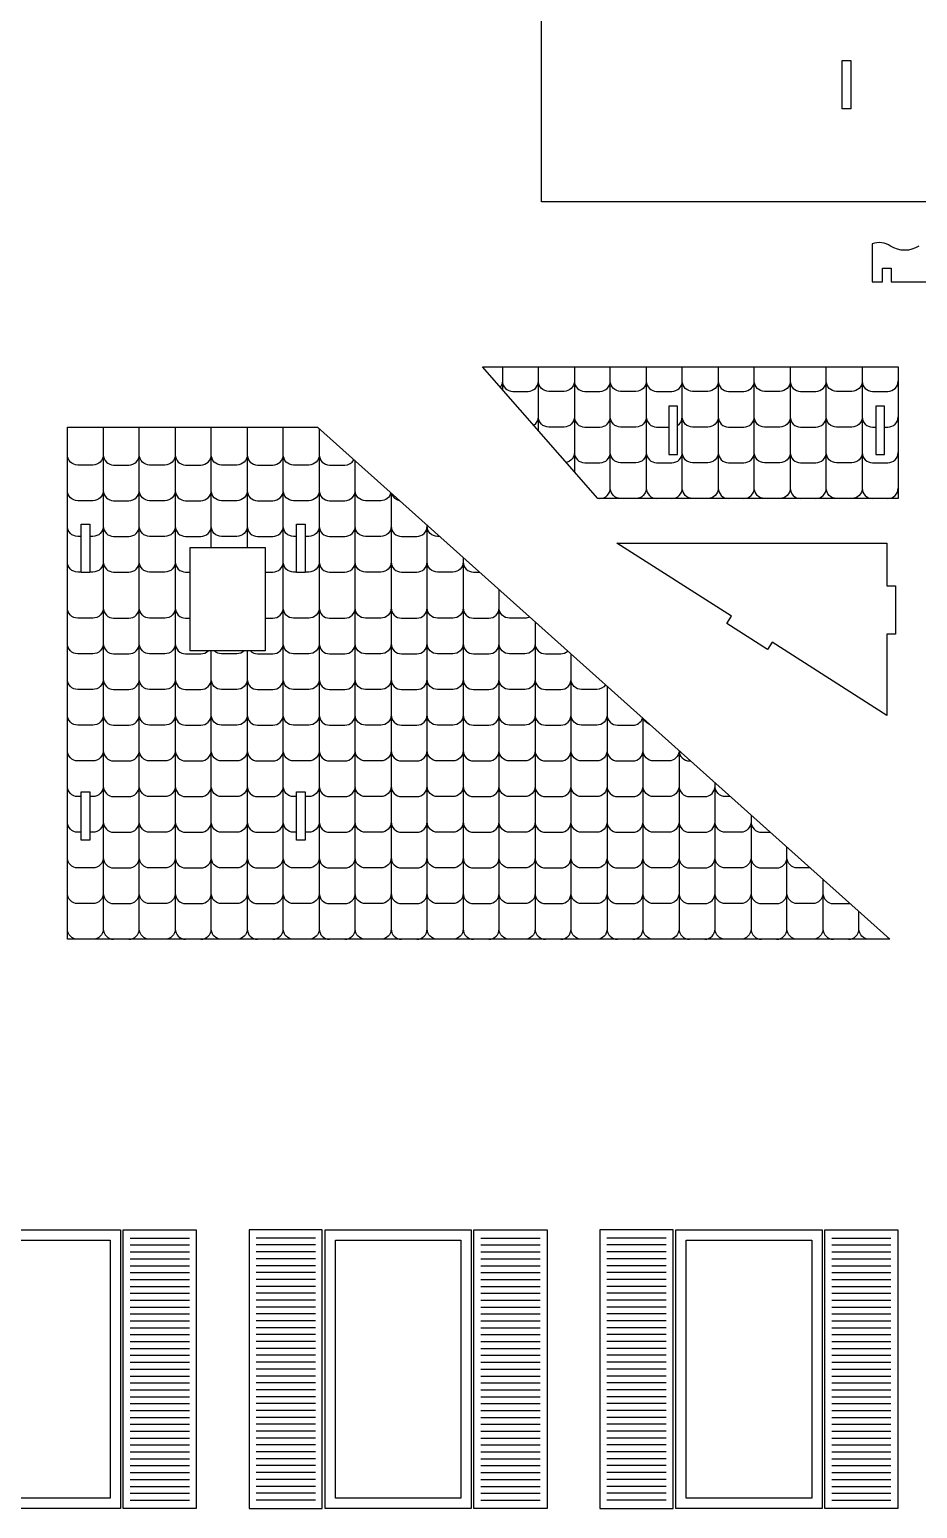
# Model space of a CAD drawing. Extents: x 8164 to 10920, y 152 to 1666.
# Drawn here: x 9528 to 9837, y 169 to 684 of the extents above; entities that cross this region are included whole.
import ezdxf

# ---------------------------------------------------------------- set-up
doc = ezdxf.new("R2010")
doc.units = 0
doc.header["$MEASUREMENT"] = 0
doc.layers.add('LAYER_1', color=18, linetype='CONTINUOUS')

msp = doc.modelspace()

# ---------------------------------------------------------------- linework, layer by layer
at = {"layer": 'LAYER_1'}
for points in [[(10058.68, 624.16), (9705.92, 624.16), (9705.92, 711.23), (10058.68, 711.23)], [(9810.6, 673.36), (9813.6, 673.36), (9813.6, 656.56), (9810.6, 656.56)], [(9725.52, 520.97), (9685.39, 566.81), (9830.06, 566.81), (9830.06, 520.97)], [(9753.26, 553.04), (9750.26, 553.04), (9750.26, 536.24), (9753.26, 536.24)], [(9825.26, 553.04), (9822.26, 553.04), (9822.26, 536.24), (9825.26, 536.24)], [(9540.89, 367.54), (9540.89, 545.73), (9627.96, 545.73), (9827.1, 367.54)], [(9545.69, 495.2), (9545.69, 512), (9548.69, 512), (9548.69, 495.2)], [(9620.69, 495.2), (9620.69, 512), (9623.69, 512), (9623.69, 495.2)], [(9829.15, 473.72), (9826.15, 473.72), (9826.15, 445.48), (9786.23, 470.94), (9784.62, 468.42), (9770.45, 477.45), (9772.07, 479.98), (9732.15, 505.44), (9826.15, 505.44), (9826.15, 490.52), (9829.15, 490.52)], [(9583.69, 503.88), (9609.69, 503.88), (9609.69, 467.93), (9583.69, 467.93)], [(9545.69, 418.84), (9548.69, 418.84), (9548.69, 402.04), (9545.69, 402.04)], [(9620.69, 418.84), (9623.69, 418.84), (9623.69, 402.04), (9620.69, 402.04)], [(9559.35, 266.44), (9559.35, 169.48), (9508.47, 169.48), (9508.47, 266.44)], [(9512.07, 262.84), (9555.75, 262.84), (9555.75, 173.08), (9512.07, 173.08)], [(9560.31, 266.44), (9585.75, 266.44), (9585.75, 169.48), (9560.31, 169.48)], [(9629.61, 266.44), (9604.17, 266.44), (9604.17, 169.48), (9629.61, 169.48)], [(9681.45, 266.44), (9681.45, 169.48), (9630.57, 169.48), (9630.57, 266.44)], [(9634.17, 262.84), (9677.85, 262.84), (9677.85, 173.08), (9634.17, 173.08)], [(9682.41, 266.44), (9707.85, 266.44), (9707.85, 169.48), (9682.41, 169.48)], [(9751.71, 266.44), (9726.27, 266.44), (9726.27, 169.48), (9751.71, 169.48)], [(9803.55, 266.44), (9803.55, 169.48), (9752.67, 169.48), (9752.67, 266.44)], [(9756.27, 262.84), (9799.95, 262.84), (9799.95, 173.08), (9756.27, 173.08)], [(9804.51, 266.44), (9829.95, 266.44), (9829.95, 169.48), (9804.51, 169.48)]]:
    msp.add_lwpolyline(points, close=True, dxfattribs=at)
for points in [[(9837.23, 608.82, -0.300981), (9827.43, 608.82, 0.236244), (9821.04, 609.6), (9821.04, 596.31), (9824.64, 596.31), (9824.64, 601.11), (9827.64, 601.11), (9827.64, 596.31), (9896.64, 596.31)], [(9726.27, 520.97, 0.414214), (9729.87, 524.57), (9729.87, 566.81)], [(9742.4, 566.81), (9742.4, 524.57, 0.414214), (9746, 520.97)], [(9758.52, 520.97, -0.414214), (9754.92, 524.57), (9754.92, 566.81)], [(9767.44, 566.81), (9767.44, 524.57, 0.414214), (9771.04, 520.97)], [(9783.57, 520.97, -0.414214), (9779.97, 524.57), (9779.97, 566.81)], [(9792.49, 566.81), (9792.49, 524.57, -0.414214), (9788.89, 520.97)], [(9801.42, 520.97, 0.414214), (9805.02, 524.57), (9805.02, 566.81)], [(9817.54, 566.81), (9817.54, 524.57, -0.414214), (9813.94, 520.97)], [(9692.3, 561.83, -0.159509), (9691.6, 559.7)], [(9692.3, 561.83, 0.414214), (9695.9, 558.23), (9701.23, 558.23, 0.414214), (9704.83, 561.83)], [(9717.35, 561.83, -0.414214), (9713.75, 558.23), (9708.43, 558.23, -0.414214), (9704.83, 561.83)], [(9717.35, 561.83, 0.414214), (9720.95, 558.23), (9726.27, 558.23, 0.414214), (9729.87, 561.83)], [(9742.4, 561.83, -0.414214), (9738.8, 558.23), (9733.47, 558.23, -0.414214), (9729.87, 561.83)], [(9742.4, 561.83, 0.414214), (9746, 558.23), (9751.32, 558.23, 0.414214), (9754.92, 561.83)], [(9767.44, 561.83, -0.414214), (9763.84, 558.23), (9758.52, 558.23, -0.414214), (9754.92, 561.83)], [(9767.44, 561.83, 0.414214), (9771.04, 558.23), (9776.37, 558.23, 0.414214), (9779.97, 561.83)], [(9792.49, 561.83, -0.414214), (9788.89, 558.23), (9783.57, 558.23, -0.414214), (9779.97, 561.83)], [(9792.49, 561.83, 0.414214), (9796.09, 558.23), (9801.42, 558.23, 0.414214), (9805.02, 561.83)], [(9817.54, 561.83, -0.414214), (9813.94, 558.23), (9808.62, 558.23, -0.414214), (9805.02, 561.83)], [(9817.54, 561.83, 0.414214), (9821.14, 558.23), (9826.46, 558.23, 0.414214), (9830.06, 561.83)], [(9553.41, 545.73), (9553.41, 371.14, 0.414214), (9557.01, 367.54)], [(9569.54, 367.54, -0.414214), (9565.94, 371.14), (9565.94, 545.73)], [(9578.46, 545.73), (9578.46, 371.14, 0.414214), (9582.06, 367.54)], [(9619.63, 367.54, -0.414214), (9616.03, 371.14), (9616.03, 545.73)], [(9703.23, 546.42, 0.249891), (9704.83, 549.41)], [(9717.35, 549.41, -0.414214), (9713.75, 545.81), (9708.43, 545.81, -0.414214), (9704.83, 549.41)], [(9717.35, 549.41, 0.414214), (9720.95, 545.81), (9726.27, 545.81, 0.414214), (9729.87, 549.41)], [(9742.4, 549.41, -0.414214), (9738.8, 545.81), (9733.47, 545.81, -0.414214), (9729.87, 549.41)], [(9742.4, 549.41, 0.414214), (9746, 545.81), (9750.26, 545.81)], [(9753.26, 546.38, 0.255564), (9754.92, 549.41)], [(9767.44, 549.41, -0.414214), (9763.84, 545.81), (9758.52, 545.81, -0.414214), (9754.92, 549.41)], [(9767.44, 549.41, 0.414214), (9771.04, 545.81), (9776.37, 545.81, 0.414214), (9779.97, 549.41)], [(9792.49, 549.41, -0.414214), (9788.89, 545.81), (9783.57, 545.81, -0.414214), (9779.97, 549.41)], [(9792.49, 549.41, 0.414214), (9796.09, 545.81), (9801.42, 545.81, 0.414214), (9805.02, 549.41)], [(9817.54, 549.41, -0.414214), (9813.94, 545.81), (9808.62, 545.81, -0.414214), (9805.02, 549.41)], [(9817.54, 549.41, 0.414214), (9821.14, 545.81), (9822.26, 545.81)], [(9825.26, 545.81), (9826.46, 545.81, 0.414214), (9830.06, 549.41)], [(9628.56, 545.19), (9628.56, 371.14, 0.414214), (9632.16, 367.54)], [(9553.41, 536.2, -0.414214), (9549.81, 532.6), (9544.49, 532.6, -0.414214), (9540.89, 536.2)], [(9553.41, 536.2, 0.414214), (9557.01, 532.6), (9562.34, 532.6, 0.414214), (9565.94, 536.2)], [(9578.46, 536.2, -0.414214), (9574.86, 532.6), (9569.54, 532.6, -0.414214), (9565.94, 536.2)], [(9578.46, 536.2, 0.414214), (9582.06, 532.6), (9587.38, 532.6, 0.414214), (9590.98, 536.2)], [(9603.51, 536.2, -0.414214), (9599.91, 532.6), (9594.58, 532.6, -0.414214), (9590.98, 536.2)], [(9603.51, 536.2, 0.414214), (9607.11, 532.6), (9612.43, 532.6, 0.414214), (9616.03, 536.2)], [(9628.56, 536.2, -0.414214), (9624.96, 532.6), (9619.63, 532.6, -0.414214), (9616.03, 536.2)], [(9628.56, 536.2, 0.414214), (9632.16, 532.6), (9637.48, 532.6, 0.26914), (9640.61, 534.41)], [(9717.35, 536.99, -0.349089), (9714.56, 533.49)], [(9717.35, 536.99, 0.414214), (9720.95, 533.39), (9726.27, 533.39, 0.414214), (9729.87, 536.99)], [(9742.4, 536.99, -0.414214), (9738.8, 533.39), (9733.47, 533.39, -0.414214), (9729.87, 536.99)], [(9742.4, 536.99, 0.414214), (9746, 533.39), (9751.32, 533.39, 0.414214), (9754.92, 536.99)], [(9767.44, 536.99, -0.414214), (9763.84, 533.39), (9758.52, 533.39, -0.414214), (9754.92, 536.99)], [(9767.44, 536.99, 0.414214), (9771.04, 533.39), (9776.37, 533.39, 0.414214), (9779.97, 536.99)], [(9792.49, 536.99, -0.414214), (9788.89, 533.39), (9783.57, 533.39, -0.414214), (9779.97, 536.99)], [(9792.49, 536.99, 0.414214), (9796.09, 533.39), (9801.42, 533.39, 0.414214), (9805.02, 536.99)], [(9817.54, 536.99, -0.414214), (9813.94, 533.39), (9808.62, 533.39, -0.414214), (9805.02, 536.99)], [(9817.54, 536.99, 0.414214), (9821.14, 533.39), (9826.46, 533.39, 0.414214), (9830.06, 536.99)], [(9637.48, 367.54, 0.414214), (9641.08, 371.14), (9641.08, 533.98)], [(9553.41, 523.78, -0.414214), (9549.81, 520.18), (9544.49, 520.18, -0.414214), (9540.89, 523.78)], [(9553.41, 523.78, 0.414214), (9557.01, 520.18), (9562.34, 520.18, 0.414214), (9565.94, 523.78)], [(9578.46, 523.78, -0.414214), (9574.86, 520.18), (9569.54, 520.18, -0.414214), (9565.94, 523.78)], [(9578.46, 523.78, 0.414214), (9582.06, 520.18), (9587.38, 520.18, 0.414214), (9590.98, 523.78)], [(9603.51, 523.78, -0.414214), (9599.91, 520.18), (9594.58, 520.18, -0.414214), (9590.98, 523.78)], [(9603.51, 523.78, 0.414214), (9607.11, 520.18), (9612.43, 520.18, 0.414214), (9616.03, 523.78)], [(9628.56, 523.78, -0.414214), (9624.96, 520.18), (9619.63, 520.18, -0.414214), (9616.03, 523.78)], [(9628.56, 523.78, 0.414214), (9632.16, 520.18), (9637.48, 520.18, 0.414214), (9641.08, 523.78)], [(9653.49, 522.88, -0.342363), (9650, 520.18), (9644.68, 520.18, -0.414214), (9641.08, 523.78)], [(9653.6, 522.78), (9653.6, 371.14, 0.414214), (9657.2, 367.54)], [(9653.8, 522.6, 0.260244), (9656.42, 520.26)], [(9733.47, 520.97, -0.414214), (9729.87, 524.57)], [(9742.4, 524.57, -0.414214), (9738.8, 520.97)], [(9751.32, 520.97, 0.414214), (9754.92, 524.57)], [(9767.44, 524.57, -0.414214), (9763.84, 520.97)], [(9776.37, 520.97, 0.414214), (9779.97, 524.57)], [(9792.49, 524.57, 0.414214), (9796.09, 520.97)], [(9808.62, 520.97, -0.414214), (9805.02, 524.57)], [(9817.54, 524.57, 0.414214), (9821.14, 520.97)], [(9826.46, 520.97, 0.414214), (9830.06, 524.57)], [(9545.69, 507.76), (9544.49, 507.76, -0.414214), (9540.89, 511.36)], [(9553.41, 511.36, -0.414214), (9549.81, 507.76), (9548.69, 507.76)], [(9553.41, 511.36, 0.414214), (9557.01, 507.76), (9562.34, 507.76, 0.414214), (9565.94, 511.36)], [(9578.46, 511.36, -0.414214), (9574.86, 507.76), (9569.54, 507.76, -0.414214), (9565.94, 511.36)], [(9578.46, 511.36, 0.414214), (9582.06, 507.76), (9587.38, 507.76, 0.414214), (9590.98, 511.36)], [(9603.51, 511.36, -0.414214), (9599.91, 507.76), (9594.58, 507.76, -0.414214), (9590.98, 511.36)], [(9603.51, 511.36, 0.414214), (9607.11, 507.76), (9612.43, 507.76, 0.414214), (9616.03, 511.36)], [(9620.69, 507.76), (9619.63, 507.76, -0.414214), (9616.03, 511.36)], [(9628.56, 511.36, -0.414214), (9624.96, 507.76), (9623.69, 507.76)], [(9628.56, 511.36, 0.414214), (9632.16, 507.76), (9637.48, 507.76, 0.414214), (9641.08, 511.36)], [(9653.6, 511.36, -0.414214), (9650, 507.76), (9644.68, 507.76, -0.414214), (9641.08, 511.36)], [(9653.6, 511.36, 0.414214), (9657.2, 507.76), (9662.53, 507.76, 0.414214), (9666.13, 511.36)], [(9662.53, 367.54, 0.414214), (9666.13, 371.14), (9666.13, 511.57)], [(9670.39, 507.76), (9669.73, 507.76, -0.414214), (9666.13, 511.36)], [(9678.65, 500.37), (9678.65, 371.14, -0.414214), (9675.05, 367.54)], [(9545.69, 495.34), (9544.49, 495.34, -0.414214), (9540.89, 498.94)], [(9553.41, 498.94, -0.414214), (9549.81, 495.34), (9548.69, 495.34)], [(9553.41, 498.94, 0.414214), (9557.01, 495.34), (9562.34, 495.34, 0.414214), (9565.94, 498.94)], [(9578.46, 498.94, -0.414214), (9574.86, 495.34), (9569.54, 495.34, -0.414214), (9565.94, 498.94)], [(9578.46, 498.94, 0.414214), (9582.06, 495.34), (9583.69, 495.34)], [(9609.69, 495.34), (9612.43, 495.34, 0.414214), (9616.03, 498.94)], [(9620.69, 495.34), (9619.63, 495.34, -0.414214), (9616.03, 498.94)], [(9628.56, 498.94, -0.414214), (9624.96, 495.34), (9623.69, 495.34)], [(9628.56, 498.94, 0.414214), (9632.16, 495.34), (9637.48, 495.34, 0.414214), (9641.08, 498.94)], [(9653.6, 498.94, -0.414214), (9650, 495.34), (9644.68, 495.34, -0.414214), (9641.08, 498.94)], [(9653.6, 498.94, 0.414214), (9657.2, 495.34), (9662.53, 495.34, 0.414214), (9666.13, 498.94)], [(9678.65, 498.94, -0.414214), (9675.05, 495.34), (9669.73, 495.34, -0.414214), (9666.13, 498.94)], [(9678.65, 498.94, 0.414214), (9682.25, 495.34), (9684.27, 495.34)], [(9687.57, 367.54, 0.414214), (9691.17, 371.14), (9691.17, 489.16)], [(9553.41, 482.92, -0.414214), (9549.81, 479.32), (9544.49, 479.32, -0.414214), (9540.89, 482.92)], [(9553.41, 482.92, 0.414214), (9557.01, 479.32), (9562.34, 479.32, 0.414214), (9565.94, 482.92)], [(9578.46, 482.92, -0.414214), (9574.86, 479.32), (9569.54, 479.32, -0.414214), (9565.94, 482.92)], [(9578.46, 482.92, 0.414214), (9582.06, 479.32), (9583.69, 479.32)], [(9609.69, 479.32), (9612.43, 479.32, 0.414214), (9616.03, 482.92)], [(9628.56, 482.92, -0.414214), (9624.96, 479.32), (9619.63, 479.32, -0.414214), (9616.03, 482.92)], [(9628.56, 482.92, 0.414214), (9632.16, 479.32), (9637.48, 479.32, 0.414214), (9641.08, 482.92)], [(9653.6, 482.92, -0.414214), (9650, 479.32), (9644.68, 479.32, -0.414214), (9641.08, 482.92)], [(9653.6, 482.92, 0.414214), (9657.2, 479.32), (9662.53, 479.32, 0.414214), (9666.13, 482.92)], [(9678.65, 482.92, -0.414214), (9675.05, 479.32), (9669.73, 479.32, -0.414214), (9666.13, 482.92)], [(9678.65, 482.92, 0.414214), (9682.25, 479.32), (9687.57, 479.32, 0.414214), (9691.17, 482.92)], [(9701.74, 479.71, -0.118653), (9700.1, 479.32), (9694.77, 479.32, -0.414214), (9691.17, 482.92)], [(9703.7, 477.95), (9703.7, 371.14, 0.414214), (9707.3, 367.54)], [(9553.41, 470.5, -0.414214), (9549.81, 466.9), (9544.49, 466.9, -0.414214), (9540.89, 470.5)], [(9553.41, 470.5, 0.414214), (9557.01, 466.9), (9562.34, 466.9, 0.414214), (9565.94, 470.5)], [(9578.46, 470.5, -0.414214), (9574.86, 466.9), (9569.54, 466.9, -0.414214), (9565.94, 470.5)], [(9578.46, 470.5, 0.414214), (9582.06, 466.9), (9587.38, 466.9, 0.197346), (9589.91, 467.93)], [(9604.58, 467.93, 0.197346), (9607.11, 466.9), (9612.43, 466.9, 0.414214), (9616.03, 470.5)], [(9628.56, 470.5, -0.414214), (9624.96, 466.9), (9619.63, 466.9, -0.414214), (9616.03, 470.5)], [(9628.56, 470.5, 0.414214), (9632.16, 466.9), (9637.48, 466.9, 0.414214), (9641.08, 470.5)], [(9653.6, 470.5, -0.414214), (9650, 466.9), (9644.68, 466.9, -0.414214), (9641.08, 470.5)], [(9653.6, 470.5, 0.414214), (9657.2, 466.9), (9662.53, 466.9, 0.414214), (9666.13, 470.5)], [(9678.65, 470.5, -0.414214), (9675.05, 466.9), (9669.73, 466.9, -0.414214), (9666.13, 470.5)], [(9678.65, 470.5, 0.414214), (9682.25, 466.9), (9687.57, 466.9, 0.414214), (9691.17, 470.5)], [(9703.7, 470.5, -0.414214), (9700.1, 466.9), (9694.77, 466.9, -0.414214), (9691.17, 470.5)], [(9703.7, 470.5, 0.414214), (9707.3, 466.9), (9712.62, 466.9, 0.185005), (9715.03, 467.82)], [(9594.58, 367.54, -0.414214), (9590.98, 371.14), (9590.98, 467.93)], [(9602.44, 467.93, -0.197346), (9599.91, 466.9), (9594.58, 466.9, -0.197346), (9592.05, 467.93)], [(9603.51, 467.93), (9603.51, 371.14, 0.414214), (9607.11, 367.54)], [(9719.82, 367.54, -0.414214), (9716.22, 371.14), (9716.22, 466.75)], [(9553.41, 458.08, -0.414214), (9549.81, 454.48), (9544.49, 454.48, -0.414214), (9540.89, 458.08)], [(9553.41, 458.08, 0.414214), (9557.01, 454.48), (9562.34, 454.48, 0.414214), (9565.94, 458.08)], [(9578.46, 458.08, -0.414214), (9574.86, 454.48), (9569.54, 454.48, -0.414214), (9565.94, 458.08)], [(9578.46, 458.08, 0.414214), (9582.06, 454.48), (9587.38, 454.48, 0.414214), (9590.98, 458.08)], [(9603.51, 458.08, -0.414214), (9599.91, 454.48), (9594.58, 454.48, -0.414214), (9590.98, 458.08)], [(9603.51, 458.08, 0.414214), (9607.11, 454.48), (9612.43, 454.48, 0.414214), (9616.03, 458.08)], [(9628.56, 458.08, -0.414214), (9624.96, 454.48), (9619.63, 454.48, -0.414214), (9616.03, 458.08)], [(9628.56, 458.08, 0.414214), (9632.16, 454.48), (9637.48, 454.48, 0.414214), (9641.08, 458.08)], [(9653.6, 458.08, -0.414214), (9650, 454.48), (9644.68, 454.48, -0.414214), (9641.08, 458.08)], [(9653.6, 458.08, 0.414214), (9657.2, 454.48), (9662.53, 454.48, 0.414214), (9666.13, 458.08)], [(9678.65, 458.08, -0.414214), (9675.05, 454.48), (9669.73, 454.48, -0.414214), (9666.13, 458.08)], [(9678.65, 458.08, 0.414214), (9682.25, 454.48), (9687.57, 454.48, 0.414214), (9691.17, 458.08)], [(9703.7, 458.08, -0.414214), (9700.1, 454.48), (9694.77, 454.48, -0.414214), (9691.17, 458.08)], [(9703.7, 458.08, 0.414214), (9707.3, 454.48), (9712.62, 454.48, 0.414214), (9716.22, 458.08)], [(9728.14, 456.08, -0.251013), (9725.15, 454.48), (9719.82, 454.48, -0.414214), (9716.22, 458.08)], [(9728.75, 455.54), (9728.75, 371.14, -0.414214), (9725.15, 367.54)], [(9553.41, 445.66, -0.414214), (9549.81, 442.06), (9544.49, 442.06, -0.414214), (9540.89, 445.66)], [(9553.41, 445.66, 0.414214), (9557.01, 442.06), (9562.34, 442.06, 0.414214), (9565.94, 445.66)], [(9578.46, 445.66, -0.414214), (9574.86, 442.06), (9569.54, 442.06, -0.414214), (9565.94, 445.66)], [(9578.46, 445.66, 0.414214), (9582.06, 442.06), (9587.38, 442.06, 0.414214), (9590.98, 445.66)], [(9603.51, 445.66, -0.414214), (9599.91, 442.06), (9594.58, 442.06, -0.414214), (9590.98, 445.66)], [(9603.51, 445.66, 0.414214), (9607.11, 442.06), (9612.43, 442.06, 0.414214), (9616.03, 445.66)], [(9628.56, 445.66, -0.414214), (9624.96, 442.06), (9619.63, 442.06, -0.414214), (9616.03, 445.66)], [(9628.56, 445.66, 0.414214), (9632.16, 442.06), (9637.48, 442.06, 0.414214), (9641.08, 445.66)], [(9653.6, 445.66, -0.414214), (9650, 442.06), (9644.68, 442.06, -0.414214), (9641.08, 445.66)], [(9653.6, 445.66, 0.414214), (9657.2, 442.06), (9662.53, 442.06, 0.414214), (9666.13, 445.66)], [(9678.65, 445.66, -0.414214), (9675.05, 442.06), (9669.73, 442.06, -0.414214), (9666.13, 445.66)], [(9678.65, 445.66, 0.414214), (9682.25, 442.06), (9687.57, 442.06, 0.414214), (9691.17, 445.66)], [(9703.7, 445.66, -0.414214), (9700.1, 442.06), (9694.77, 442.06, -0.414214), (9691.17, 445.66)], [(9703.7, 445.66, 0.414214), (9707.3, 442.06), (9712.62, 442.06, 0.414214), (9716.22, 445.66)], [(9728.75, 445.66, -0.414214), (9725.15, 442.06), (9719.82, 442.06, -0.414214), (9716.22, 445.66)], [(9728.75, 445.66, 0.414214), (9732.35, 442.06), (9737.67, 442.06, 0.321837), (9741.08, 444.5)], [(9737.67, 367.54, 0.414214), (9741.27, 371.14), (9741.27, 444.34)], [(9743.53, 442.31, -0.175897), (9741.7, 443.95)], [(9553.41, 433.24, -0.414214), (9549.81, 429.64), (9544.49, 429.64, -0.414214), (9540.89, 433.24)], [(9553.41, 433.24, 0.414214), (9557.01, 429.64), (9562.34, 429.64, 0.414214), (9565.94, 433.24)], [(9578.46, 433.24, -0.414214), (9574.86, 429.64), (9569.54, 429.64, -0.414214), (9565.94, 433.24)], [(9578.46, 433.24, 0.414214), (9582.06, 429.64), (9587.38, 429.64, 0.414214), (9590.98, 433.24)], [(9603.51, 433.24, -0.414214), (9599.91, 429.64), (9594.58, 429.64, -0.414214), (9590.98, 433.24)], [(9603.51, 433.24, 0.414214), (9607.11, 429.64), (9612.43, 429.64, 0.414214), (9616.03, 433.24)], [(9628.56, 433.24, -0.414214), (9624.96, 429.64), (9619.63, 429.64, -0.414214), (9616.03, 433.24)], [(9628.56, 433.24, 0.414214), (9632.16, 429.64), (9637.48, 429.64, 0.414214), (9641.08, 433.24)], [(9653.6, 433.24, -0.414214), (9650, 429.64), (9644.68, 429.64, -0.414214), (9641.08, 433.24)], [(9653.6, 433.24, 0.414214), (9657.2, 429.64), (9662.53, 429.64, 0.414214), (9666.13, 433.24)], [(9678.65, 433.24, -0.414214), (9675.05, 429.64), (9669.73, 429.64, -0.414214), (9666.13, 433.24)], [(9678.65, 433.24, 0.414214), (9682.25, 429.64), (9687.57, 429.64, 0.414214), (9691.17, 433.24)], [(9703.7, 433.24, -0.414214), (9700.1, 429.64), (9694.77, 429.64, -0.414214), (9691.17, 433.24)], [(9703.7, 433.24, 0.414214), (9707.3, 429.64), (9712.62, 429.64, 0.414214), (9716.22, 433.24)], [(9728.75, 433.24, -0.414214), (9725.15, 429.64), (9719.82, 429.64, -0.414214), (9716.22, 433.24)], [(9728.75, 433.24, 0.414214), (9732.35, 429.64), (9737.67, 429.64, 0.414214), (9741.27, 433.24)], [(9753.79, 433.13, -0.405747), (9750.19, 429.64), (9744.87, 429.64, -0.414214), (9741.27, 433.24)], [(9753.79, 433.24), (9753.79, 371.14, 0.414214), (9757.39, 367.54)], [(9753.8, 433.13, 0.405523), (9757.39, 429.64), (9757.7, 429.64)], [(9545.69, 417.22), (9544.49, 417.22, -0.414214), (9540.89, 420.82)], [(9553.41, 420.82, -0.414214), (9549.81, 417.22), (9548.69, 417.22)], [(9553.41, 420.82, 0.414214), (9557.01, 417.22), (9562.34, 417.22, 0.414214), (9565.94, 420.82)], [(9578.46, 420.82, -0.414214), (9574.86, 417.22), (9569.54, 417.22, -0.414214), (9565.94, 420.82)], [(9578.46, 420.82, 0.414214), (9582.06, 417.22), (9587.38, 417.22, 0.414214), (9590.98, 420.82)], [(9603.51, 420.82, -0.414214), (9599.91, 417.22), (9594.58, 417.22, -0.414214), (9590.98, 420.82)], [(9603.51, 420.82, 0.414214), (9607.11, 417.22), (9612.43, 417.22, 0.414214), (9616.03, 420.82)], [(9620.69, 417.22), (9619.63, 417.22, -0.414214), (9616.03, 420.82)], [(9628.56, 420.82, -0.414214), (9624.96, 417.22), (9623.69, 417.22)], [(9628.56, 420.82, 0.414214), (9632.16, 417.22), (9637.48, 417.22, 0.414214), (9641.08, 420.82)], [(9653.6, 420.82, -0.414214), (9650, 417.22), (9644.68, 417.22, -0.414214), (9641.08, 420.82)], [(9653.6, 420.82, 0.414214), (9657.2, 417.22), (9662.53, 417.22, 0.414214), (9666.13, 420.82)], [(9678.65, 420.82, -0.414214), (9675.05, 417.22), (9669.73, 417.22, -0.414214), (9666.13, 420.82)], [(9678.65, 420.82, 0.414214), (9682.25, 417.22), (9687.57, 417.22, 0.414214), (9691.17, 420.82)], [(9703.7, 420.82, -0.414214), (9700.1, 417.22), (9694.77, 417.22, -0.414214), (9691.17, 420.82)], [(9703.7, 420.82, 0.414214), (9707.3, 417.22), (9712.62, 417.22, 0.414214), (9716.22, 420.82)], [(9728.75, 420.82, -0.414214), (9725.15, 417.22), (9719.82, 417.22, -0.414214), (9716.22, 420.82)], [(9728.75, 420.82, 0.414214), (9732.35, 417.22), (9737.67, 417.22, 0.414214), (9741.27, 420.82)], [(9753.79, 420.82, -0.414214), (9750.19, 417.22), (9744.87, 417.22, -0.414214), (9741.27, 420.82)], [(9753.79, 420.82, 0.414214), (9757.39, 417.22), (9762.72, 417.22, 0.414214), (9766.32, 420.82)], [(9762.72, 367.54, 0.414214), (9766.32, 371.14), (9766.32, 421.92)], [(9771.58, 417.22), (9769.92, 417.22, -0.414214), (9766.32, 420.82)], [(9545.69, 404.8), (9544.49, 404.8, -0.414214), (9540.89, 408.4)], [(9553.41, 408.4, -0.414214), (9549.81, 404.8), (9548.69, 404.8)], [(9553.41, 408.4, 0.414214), (9557.01, 404.8), (9562.34, 404.8, 0.414214), (9565.94, 408.4)], [(9578.46, 408.4, -0.414214), (9574.86, 404.8), (9569.54, 404.8, -0.414214), (9565.94, 408.4)], [(9578.46, 408.4, 0.414214), (9582.06, 404.8), (9587.38, 404.8, 0.414214), (9590.98, 408.4)], [(9603.51, 408.4, -0.414214), (9599.91, 404.8), (9594.58, 404.8, -0.414214), (9590.98, 408.4)], [(9603.51, 408.4, 0.414214), (9607.11, 404.8), (9612.43, 404.8, 0.414214), (9616.03, 408.4)], [(9620.69, 404.8), (9619.63, 404.8, -0.414214), (9616.03, 408.4)], [(9628.56, 408.4, -0.414214), (9624.96, 404.8), (9623.69, 404.8)], [(9628.56, 408.4, 0.414214), (9632.16, 404.8), (9637.48, 404.8, 0.414214), (9641.08, 408.4)], [(9653.6, 408.4, -0.414214), (9650, 404.8), (9644.68, 404.8, -0.414214), (9641.08, 408.4)], [(9653.6, 408.4, 0.414214), (9657.2, 404.8), (9662.53, 404.8, 0.414214), (9666.13, 408.4)], [(9678.65, 408.4, -0.414214), (9675.05, 404.8), (9669.73, 404.8, -0.414214), (9666.13, 408.4)], [(9678.65, 408.4, 0.414214), (9682.25, 404.8), (9687.57, 404.8, 0.414214), (9691.17, 408.4)], [(9703.7, 408.4, -0.414214), (9700.1, 404.8), (9694.77, 404.8, -0.414214), (9691.17, 408.4)], [(9703.7, 408.4, 0.414214), (9707.3, 404.8), (9712.62, 404.8, 0.414214), (9716.22, 408.4)], [(9728.75, 408.4, -0.414214), (9725.15, 404.8), (9719.82, 404.8, -0.414214), (9716.22, 408.4)], [(9728.75, 408.4, 0.414214), (9732.35, 404.8), (9737.67, 404.8, 0.414214), (9741.27, 408.4)], [(9753.79, 408.4, -0.414214), (9750.19, 404.8), (9744.87, 404.8, -0.414214), (9741.27, 408.4)], [(9753.79, 408.4, 0.414214), (9757.39, 404.8), (9762.72, 404.8, 0.414214), (9766.32, 408.4)], [(9778.84, 408.4, -0.414214), (9775.24, 404.8), (9769.92, 404.8, -0.414214), (9766.32, 408.4)], [(9778.84, 410.72), (9778.84, 371.14, -0.414214), (9775.24, 367.54)], [(9778.84, 408.4, 0.414214), (9782.44, 404.8), (9785.46, 404.8)], [(9787.76, 367.54, 0.414214), (9791.36, 371.14), (9791.36, 399.51)], [(9553.41, 395.98, -0.414214), (9549.81, 392.38), (9544.49, 392.38, -0.414214), (9540.89, 395.98)], [(9553.41, 395.98, 0.414214), (9557.01, 392.38), (9562.34, 392.38, 0.414214), (9565.94, 395.98)], [(9578.46, 395.98, -0.414214), (9574.86, 392.38), (9569.54, 392.38, -0.414214), (9565.94, 395.98)], [(9578.46, 395.98, 0.414214), (9582.06, 392.38), (9587.38, 392.38, 0.414214), (9590.98, 395.98)], [(9603.51, 395.98, -0.414214), (9599.91, 392.38), (9594.58, 392.38, -0.414214), (9590.98, 395.98)], [(9603.51, 395.98, 0.414214), (9607.11, 392.38), (9612.43, 392.38, 0.414214), (9616.03, 395.98)], [(9628.56, 395.98, -0.414214), (9624.96, 392.38), (9619.63, 392.38, -0.414214), (9616.03, 395.98)], [(9628.56, 395.98, 0.414214), (9632.16, 392.38), (9637.48, 392.38, 0.414214), (9641.08, 395.98)], [(9653.6, 395.98, -0.414214), (9650, 392.38), (9644.68, 392.38, -0.414214), (9641.08, 395.98)], [(9653.6, 395.98, 0.414214), (9657.2, 392.38), (9662.53, 392.38, 0.414214), (9666.13, 395.98)], [(9678.65, 395.98, -0.414214), (9675.05, 392.38), (9669.73, 392.38, -0.414214), (9666.13, 395.98)], [(9678.65, 395.98, 0.414214), (9682.25, 392.38), (9687.57, 392.38, 0.414214), (9691.17, 395.98)], [(9703.7, 395.98, -0.414214), (9700.1, 392.38), (9694.77, 392.38, -0.414214), (9691.17, 395.98)], [(9703.7, 395.98, 0.414214), (9707.3, 392.38), (9712.62, 392.38, 0.414214), (9716.22, 395.98)], [(9728.75, 395.98, -0.414214), (9725.15, 392.38), (9719.82, 392.38, -0.414214), (9716.22, 395.98)], [(9728.75, 395.98, 0.414214), (9732.35, 392.38), (9737.67, 392.38, 0.414214), (9741.27, 395.98)], [(9753.79, 395.98, -0.414214), (9750.19, 392.38), (9744.87, 392.38, -0.414214), (9741.27, 395.98)], [(9753.79, 395.98, 0.414214), (9757.39, 392.38), (9762.72, 392.38, 0.414214), (9766.32, 395.98)], [(9778.84, 395.98, -0.414214), (9775.24, 392.38), (9769.92, 392.38, -0.414214), (9766.32, 395.98)], [(9778.84, 395.98, 0.414214), (9782.44, 392.38), (9787.76, 392.38, 0.414214), (9791.36, 395.98)], [(9799.34, 392.38), (9794.96, 392.38, -0.414214), (9791.36, 395.98)], [(9803.89, 388.3), (9803.89, 371.14, 0.414214), (9807.49, 367.54)], [(9553.41, 383.56, -0.414214), (9549.81, 379.96), (9544.49, 379.96, -0.414214), (9540.89, 383.56)], [(9553.41, 383.56, 0.414214), (9557.01, 379.96), (9562.34, 379.96, 0.414214), (9565.94, 383.56)], [(9578.46, 383.56, -0.414214), (9574.86, 379.96), (9569.54, 379.96, -0.414214), (9565.94, 383.56)], [(9578.46, 383.56, 0.414214), (9582.06, 379.96), (9587.38, 379.96, 0.414214), (9590.98, 383.56)], [(9603.51, 383.56, -0.414214), (9599.91, 379.96), (9594.58, 379.96, -0.414214), (9590.98, 383.56)], [(9603.51, 383.56, 0.414214), (9607.11, 379.96), (9612.43, 379.96, 0.414214), (9616.03, 383.56)], [(9628.56, 383.56, -0.414214), (9624.96, 379.96), (9619.63, 379.96, -0.414214), (9616.03, 383.56)], [(9628.56, 383.56, 0.414214), (9632.16, 379.96), (9637.48, 379.96, 0.414214), (9641.08, 383.56)], [(9653.6, 383.56, -0.414214), (9650, 379.96), (9644.68, 379.96, -0.414214), (9641.08, 383.56)], [(9653.6, 383.56, 0.414214), (9657.2, 379.96), (9662.53, 379.96, 0.414214), (9666.13, 383.56)], [(9678.65, 383.56, -0.414214), (9675.05, 379.96), (9669.73, 379.96, -0.414214), (9666.13, 383.56)], [(9678.65, 383.56, 0.414214), (9682.25, 379.96), (9687.57, 379.96, 0.414214), (9691.17, 383.56)], [(9703.7, 383.56, -0.414214), (9700.1, 379.96), (9694.77, 379.96, -0.414214), (9691.17, 383.56)], [(9703.7, 383.56, 0.414214), (9707.3, 379.96), (9712.62, 379.96, 0.414214), (9716.22, 383.56)], [(9728.75, 383.56, -0.414214), (9725.15, 379.96), (9719.82, 379.96, -0.414214), (9716.22, 383.56)], [(9728.75, 383.56, 0.414214), (9732.35, 379.96), (9737.67, 379.96, 0.414214), (9741.27, 383.56)], [(9753.79, 383.56, -0.414214), (9750.19, 379.96), (9744.87, 379.96, -0.414214), (9741.27, 383.56)], [(9753.79, 383.56, 0.414214), (9757.39, 379.96), (9762.72, 379.96, 0.414214), (9766.32, 383.56)], [(9778.84, 383.56, -0.414214), (9775.24, 379.96), (9769.92, 379.96, -0.414214), (9766.32, 383.56)], [(9778.84, 383.56, 0.414214), (9782.44, 379.96), (9787.76, 379.96, 0.414214), (9791.36, 383.56)], [(9803.89, 383.56, -0.414214), (9800.29, 379.96), (9794.96, 379.96, -0.414214), (9791.36, 383.56)], [(9803.89, 383.56, 0.414214), (9807.49, 379.96), (9812.81, 379.96, 0.026777), (9813.2, 379.98)], [(9820.01, 367.54, -0.414214), (9816.41, 371.14), (9816.41, 377.1)], [(9544.49, 367.54, -0.414214), (9540.89, 371.14)], [(9553.41, 371.14, -0.414214), (9549.81, 367.54)], [(9562.34, 367.54, 0.414214), (9565.94, 371.14)], [(9578.46, 371.14, -0.414214), (9574.86, 367.54)], [(9587.38, 367.54, 0.414214), (9590.98, 371.14)], [(9603.51, 371.14, -0.414214), (9599.91, 367.54)], [(9612.43, 367.54, 0.414214), (9616.03, 371.14)], [(9628.56, 371.14, -0.414214), (9624.96, 367.54)], [(9644.68, 367.54, -0.414214), (9641.08, 371.14)], [(9653.6, 371.14, -0.414214), (9650, 367.54)], [(9669.73, 367.54, -0.414214), (9666.13, 371.14)], [(9678.65, 371.14, 0.414214), (9682.25, 367.54)], [(9694.77, 367.54, -0.414214), (9691.17, 371.14)], [(9703.7, 371.14, -0.414214), (9700.1, 367.54)], [(9712.62, 367.54, 0.414214), (9716.22, 371.14)], [(9728.75, 371.14, 0.414214), (9732.35, 367.54)], [(9744.87, 367.54, -0.414214), (9741.27, 371.14)], [(9753.79, 371.14, -0.414214), (9750.19, 367.54)], [(9769.92, 367.54, -0.414214), (9766.32, 371.14)], [(9778.84, 371.14, 0.414214), (9782.44, 367.54)], [(9794.96, 367.54, -0.414214), (9791.36, 371.14)], [(9803.89, 371.14, -0.414214), (9800.29, 367.54)], [(9812.81, 367.54, 0.414214), (9816.41, 371.14)], [(9826.77, 367.83, -0.102653), (9825.34, 367.54)]]:
    msp.add_lwpolyline(points, format="xyb", dxfattribs=at)
for points in [[(9692.3, 566.81), (9692.3, 558.91)], [(9704.83, 544.6), (9704.83, 566.81)], [(9717.35, 566.81), (9717.35, 530.3)], [(9590.98, 503.88), (9590.98, 545.73)], [(9603.51, 545.73), (9603.51, 503.88)], [(9562.71, 263.56), (9583.35, 263.56)], [(9627.21, 263.56), (9606.57, 263.56)], [(9684.81, 263.56), (9705.45, 263.56)], [(9749.31, 263.56), (9728.67, 263.56)], [(9806.91, 263.56), (9827.55, 263.56)], [(9562.71, 261.16), (9583.35, 261.16)], [(9562.71, 258.76), (9583.35, 258.76)], [(9627.21, 261.16), (9606.57, 261.16)], [(9627.21, 258.76), (9606.57, 258.76)], [(9684.81, 261.16), (9705.45, 261.16)], [(9684.81, 258.76), (9705.45, 258.76)], [(9749.31, 261.16), (9728.67, 261.16)], [(9749.31, 258.76), (9728.67, 258.76)], [(9806.91, 261.16), (9827.55, 261.16)], [(9806.91, 258.76), (9827.55, 258.76)], [(9562.71, 256.36), (9583.35, 256.36)], [(9562.71, 253.96), (9583.35, 253.96)], [(9627.21, 256.36), (9606.57, 256.36)], [(9627.21, 253.96), (9606.57, 253.96)], [(9684.81, 256.36), (9705.45, 256.36)], [(9684.81, 253.96), (9705.45, 253.96)], [(9749.31, 256.36), (9728.67, 256.36)], [(9749.31, 253.96), (9728.67, 253.96)], [(9806.91, 256.36), (9827.55, 256.36)], [(9806.91, 253.96), (9827.55, 253.96)], [(9562.71, 251.56), (9583.35, 251.56)], [(9562.71, 249.16), (9583.35, 249.16)], [(9627.21, 251.56), (9606.57, 251.56)], [(9627.21, 249.16), (9606.57, 249.16)], [(9684.81, 251.56), (9705.45, 251.56)], [(9684.81, 249.16), (9705.45, 249.16)], [(9749.31, 251.56), (9728.67, 251.56)], [(9749.31, 249.16), (9728.67, 249.16)], [(9806.91, 251.56), (9827.55, 251.56)], [(9806.91, 249.16), (9827.55, 249.16)], [(9562.71, 246.76), (9583.35, 246.76)], [(9562.71, 244.36), (9583.35, 244.36)], [(9562.71, 241.96), (9583.35, 241.96)], [(9627.21, 246.76), (9606.57, 246.76)], [(9627.21, 244.36), (9606.57, 244.36)], [(9627.21, 241.96), (9606.57, 241.96)], [(9684.81, 246.76), (9705.45, 246.76)], [(9684.81, 244.36), (9705.45, 244.36)], [(9684.81, 241.96), (9705.45, 241.96)], [(9749.31, 246.76), (9728.67, 246.76)], [(9749.31, 244.36), (9728.67, 244.36)], [(9749.31, 241.96), (9728.67, 241.96)], [(9806.91, 246.76), (9827.55, 246.76)], [(9806.91, 244.36), (9827.55, 244.36)], [(9806.91, 241.96), (9827.55, 241.96)], [(9562.71, 239.56), (9583.35, 239.56)], [(9562.71, 237.16), (9583.35, 237.16)], [(9627.21, 239.56), (9606.57, 239.56)], [(9627.21, 237.16), (9606.57, 237.16)], [(9684.81, 239.56), (9705.45, 239.56)], [(9684.81, 237.16), (9705.45, 237.16)], [(9749.31, 239.56), (9728.67, 239.56)], [(9749.31, 237.16), (9728.67, 237.16)], [(9806.91, 239.56), (9827.55, 239.56)], [(9806.91, 237.16), (9827.55, 237.16)], [(9562.71, 234.76), (9583.35, 234.76)], [(9562.71, 232.36), (9583.35, 232.36)], [(9627.21, 234.76), (9606.57, 234.76)], [(9627.21, 232.36), (9606.57, 232.36)], [(9684.81, 234.76), (9705.45, 234.76)], [(9684.81, 232.36), (9705.45, 232.36)], [(9749.31, 234.76), (9728.67, 234.76)], [(9749.31, 232.36), (9728.67, 232.36)], [(9806.91, 234.76), (9827.55, 234.76)], [(9806.91, 232.36), (9827.55, 232.36)], [(9562.71, 229.96), (9583.35, 229.96)], [(9562.71, 227.56), (9583.35, 227.56)], [(9627.21, 229.96), (9606.57, 229.96)], [(9627.21, 227.56), (9606.57, 227.56)], [(9684.81, 229.96), (9705.45, 229.96)], [(9684.81, 227.56), (9705.45, 227.56)], [(9749.31, 229.96), (9728.67, 229.96)], [(9749.31, 227.56), (9728.67, 227.56)], [(9806.91, 229.96), (9827.55, 229.96)], [(9806.91, 227.56), (9827.55, 227.56)], [(9562.71, 225.16), (9583.35, 225.16)], [(9562.71, 222.76), (9583.35, 222.76)], [(9627.21, 225.16), (9606.57, 225.16)], [(9627.21, 222.76), (9606.57, 222.76)], [(9684.81, 225.16), (9705.45, 225.16)], [(9684.81, 222.76), (9705.45, 222.76)], [(9749.31, 225.16), (9728.67, 225.16)], [(9749.31, 222.76), (9728.67, 222.76)], [(9806.91, 225.16), (9827.55, 225.16)], [(9806.91, 222.76), (9827.55, 222.76)], [(9562.71, 220.36), (9583.35, 220.36)], [(9562.71, 217.96), (9583.35, 217.96)], [(9627.21, 220.36), (9606.57, 220.36)], [(9627.21, 217.96), (9606.57, 217.96)], [(9684.81, 220.36), (9705.45, 220.36)], [(9684.81, 217.96), (9705.45, 217.96)], [(9749.31, 220.36), (9728.67, 220.36)], [(9749.31, 217.96), (9728.67, 217.96)], [(9806.91, 220.36), (9827.55, 220.36)], [(9806.91, 217.96), (9827.55, 217.96)], [(9562.71, 215.56), (9583.35, 215.56)], [(9562.71, 213.16), (9583.35, 213.16)], [(9627.21, 215.56), (9606.57, 215.56)], [(9627.21, 213.16), (9606.57, 213.16)], [(9684.81, 215.56), (9705.45, 215.56)], [(9684.81, 213.16), (9705.45, 213.16)], [(9749.31, 215.56), (9728.67, 215.56)], [(9749.31, 213.16), (9728.67, 213.16)], [(9806.91, 215.56), (9827.55, 215.56)], [(9806.91, 213.16), (9827.55, 213.16)], [(9562.71, 210.76), (9583.35, 210.76)], [(9562.71, 208.36), (9583.35, 208.36)], [(9562.71, 205.96), (9583.35, 205.96)], [(9627.21, 210.76), (9606.57, 210.76)], [(9627.21, 208.36), (9606.57, 208.36)], [(9627.21, 205.96), (9606.57, 205.96)], [(9684.81, 210.76), (9705.45, 210.76)], [(9684.81, 208.36), (9705.45, 208.36)], [(9684.81, 205.96), (9705.45, 205.96)], [(9749.31, 210.76), (9728.67, 210.76)], [(9749.31, 208.36), (9728.67, 208.36)], [(9749.31, 205.96), (9728.67, 205.96)], [(9806.91, 210.76), (9827.55, 210.76)], [(9806.91, 208.36), (9827.55, 208.36)], [(9806.91, 205.96), (9827.55, 205.96)], [(9562.71, 203.56), (9583.35, 203.56)], [(9562.71, 201.16), (9583.35, 201.16)], [(9627.21, 203.56), (9606.57, 203.56)], [(9627.21, 201.16), (9606.57, 201.16)], [(9684.81, 203.56), (9705.45, 203.56)], [(9684.81, 201.16), (9705.45, 201.16)], [(9749.31, 203.56), (9728.67, 203.56)], [(9749.31, 201.16), (9728.67, 201.16)], [(9806.91, 203.56), (9827.55, 203.56)], [(9806.91, 201.16), (9827.55, 201.16)], [(9562.71, 198.76), (9583.35, 198.76)], [(9562.71, 196.36), (9583.35, 196.36)], [(9627.21, 198.76), (9606.57, 198.76)], [(9627.21, 196.36), (9606.57, 196.36)], [(9684.81, 198.76), (9705.45, 198.76)], [(9684.81, 196.36), (9705.45, 196.36)], [(9749.31, 198.76), (9728.67, 198.76)], [(9749.31, 196.36), (9728.67, 196.36)], [(9806.91, 198.76), (9827.55, 198.76)], [(9806.91, 196.36), (9827.55, 196.36)], [(9562.71, 193.96), (9583.35, 193.96)], [(9562.71, 191.56), (9583.35, 191.56)], [(9627.21, 193.96), (9606.57, 193.96)], [(9627.21, 191.56), (9606.57, 191.56)], [(9684.81, 193.96), (9705.45, 193.96)], [(9684.81, 191.56), (9705.45, 191.56)], [(9749.31, 193.96), (9728.67, 193.96)], [(9749.31, 191.56), (9728.67, 191.56)], [(9806.91, 193.96), (9827.55, 193.96)], [(9806.91, 191.56), (9827.55, 191.56)], [(9562.71, 189.16), (9583.35, 189.16)], [(9562.71, 186.76), (9583.35, 186.76)], [(9627.21, 189.16), (9606.57, 189.16)], [(9627.21, 186.76), (9606.57, 186.76)], [(9684.81, 189.16), (9705.45, 189.16)], [(9684.81, 186.76), (9705.45, 186.76)], [(9749.31, 189.16), (9728.67, 189.16)], [(9749.31, 186.76), (9728.67, 186.76)], [(9806.91, 189.16), (9827.55, 189.16)], [(9806.91, 186.76), (9827.55, 186.76)], [(9562.71, 184.36), (9583.35, 184.36)], [(9562.71, 181.96), (9583.35, 181.96)], [(9627.21, 184.36), (9606.57, 184.36)], [(9627.21, 181.96), (9606.57, 181.96)], [(9684.81, 184.36), (9705.45, 184.36)], [(9684.81, 181.96), (9705.45, 181.96)], [(9749.31, 184.36), (9728.67, 184.36)], [(9749.31, 181.96), (9728.67, 181.96)], [(9806.91, 184.36), (9827.55, 184.36)], [(9806.91, 181.96), (9827.55, 181.96)], [(9562.71, 179.56), (9583.35, 179.56)], [(9562.71, 177.16), (9583.35, 177.16)], [(9627.21, 179.56), (9606.57, 179.56)], [(9627.21, 177.16), (9606.57, 177.16)], [(9684.81, 179.56), (9705.45, 179.56)], [(9684.81, 177.16), (9705.45, 177.16)], [(9749.31, 179.56), (9728.67, 179.56)], [(9749.31, 177.16), (9728.67, 177.16)], [(9806.91, 179.56), (9827.55, 179.56)], [(9806.91, 177.16), (9827.55, 177.16)], [(9562.71, 174.76), (9583.35, 174.76)], [(9562.71, 172.36), (9583.35, 172.36)], [(9627.21, 174.76), (9606.57, 174.76)], [(9627.21, 172.36), (9606.57, 172.36)], [(9684.81, 174.76), (9705.45, 174.76)], [(9684.81, 172.36), (9705.45, 172.36)], [(9749.31, 174.76), (9728.67, 174.76)], [(9749.31, 172.36), (9728.67, 172.36)], [(9806.91, 174.76), (9827.55, 174.76)], [(9806.91, 172.36), (9827.55, 172.36)]]:
    msp.add_lwpolyline(points, dxfattribs=at)

doc.saveas('drawing.dxf')
